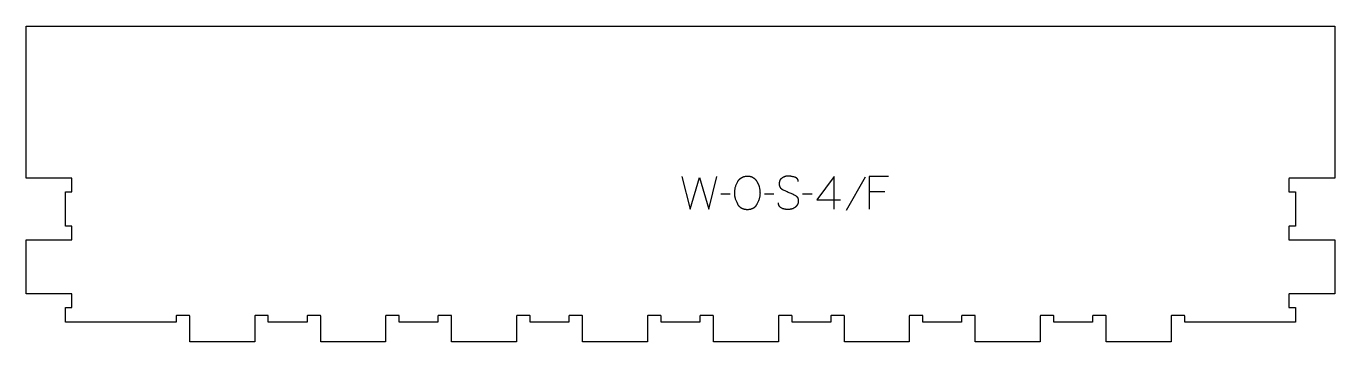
# Model space of a CAD drawing. Extents: x -600 to 600, y -152 to 138.
import ezdxf

# ---------------------------------------------------------------- set-up
doc = ezdxf.new("R2010")
doc.units = 0
doc.layers.add('1_ANYTOOL_1MMDEEP_LABELS_S', color=2, linetype='CONTINUOUS')
doc.layers.add('4_ANYTOOL_CUTTHROUGH_OUTSI', color=5, linetype='CONTINUOUS')

msp = doc.modelspace()

# ---------------------------------------------------------------- linework, layer by layer
at = {"layer": '1_ANYTOOL_1MMDEEP_LABELS_S'}
for p, q in [((169.2, -0.5), (152, -31.2)), ((45.6, -16.1), (36.9, -16.2)), ((85.7, -16.1), (76.9, -16.2)), ((120.7, -16.1), (111.9, -16.2)), ((125, -21.3), (146.8, -21.3)), ((187.3, -14), (172.8, -14))]:
    msp.add_line(p, q, dxfattribs=at)
for points in [[(1.3, 0), (9, -30), (17.4, -0.9), (25.9, -30), (33.4, 0)], [(107.9, -4.6), (107.9, -4.4), (107.9, -4.3), (107.9, -4.2), (107.9, -4.1), (107.9, -4), (107.9, -3.9), (107.9, -3.9), (107.8, -3.8), (107.8, -3.7), (107.8, -3.6), (107.8, -3.5), (107.8, -3.4), (107.8, -3.4), (107.7, -3.3), (107.7, -3.2), (107.7, -3.1), (107.7, -3), (107.6, -3), (107.6, -2.9), (107.6, -2.8), (107.5, -2.7), (107.5, -2.7), (107.5, -2.6), (107.4, -2.5), (107.4, -2.5), (107.3, -2.4), (107.3, -2.3), (107.2, -2.3), (107.2, -2.2), (107.1, -2.1), (107.1, -2.1), (107, -2), (107, -1.9), (106.9, -1.9), (106.9, -1.8), (106.8, -1.8), (106.8, -1.7), (106.7, -1.7), (106.6, -1.6), (106.6, -1.5), (106.5, -1.5), (106.4, -1.4), (106.4, -1.4), (106.3, -1.3), (106.2, -1.3), (106.1, -1.2), (106.1, -1.2), (106, -1.2), (105.9, -1.1), (105.8, -1.1), (105.7, -1), (105.6, -0.9), (105.4, -0.9), (105.2, -0.8), (105, -0.7), (104.8, -0.7), (104.6, -0.6), (103.8, -0.4), (103, -0.2), (102.2, 0), (101.5, 0.1), (101.1, 0.2), (100.7, 0.2), (100.3, 0.3), (100, 0.3), (99.6, 0.3), (99.2, 0.3), (98.9, 0.3), (98.5, 0.3), (98.3, 0.3), (98.1, 0.3), (97.9, 0.3), (97.8, 0.3), (97.6, 0.3), (97.4, 0.3), (97.2, 0.3), (97, 0.2), (96.8, 0.2), (96.6, 0.2), (96.5, 0.1), (96.3, 0.1), (96.1, 0), (95.9, 0), (95.7, -0.1), (95.6, -0.1), (95.4, -0.2), (95.2, -0.2), (95, -0.3), (94.9, -0.4), (94.7, -0.5), (94.5, -0.5), (94.4, -0.6), (94.2, -0.7), (94, -0.8), (93.9, -0.9), (93.7, -1), (93.5, -1.1), (93.4, -1.2), (93.2, -1.3), (93.1, -1.4), (92.9, -1.5), (92.8, -1.6), (92.6, -1.7), (92.5, -1.9), (92.3, -2), (92.2, -2.1), (92.1, -2.2), (91.9, -2.4), (91.8, -2.5), (91.7, -2.6), (91.6, -2.8), (91.5, -2.9), (91.4, -3.1), (91.3, -3.2), (91.2, -3.4), (91.1, -3.5), (91.1, -3.7), (91, -3.9), (90.9, -4), (90.8, -4.2), (90.8, -4.4), (90.7, -4.5), (90.7, -4.7), (90.6, -4.9), (90.6, -5.1), (90.5, -5.3), (90.5, -5.5), (90.5, -5.7), (90.5, -5.9), (90.5, -6.1), (90.4, -6.3), (90.4, -6.5), (90.4, -6.7), (90.4, -6.9), (90.4, -7.1), (90.5, -7.3), (90.5, -7.5), (90.5, -7.7), (90.5, -7.9), (90.6, -8.1), (90.6, -8.3), (90.7, -8.5), (90.7, -8.7), (90.8, -8.8), (90.8, -9), (90.9, -9.1), (90.9, -9.2), (90.9, -9.3), (91, -9.4), (91, -9.4), (91.1, -9.5), (91.1, -9.6), (91.1, -9.7), (91.2, -9.8), (91.2, -9.8), (91.3, -9.9), (91.3, -10), (91.4, -10.1), (91.4, -10.1), (91.5, -10.2), (91.5, -10.3), (91.6, -10.4), (91.6, -10.4), (91.7, -10.5), (91.8, -10.6), (91.8, -10.6), (91.9, -10.7), (92, -10.8), (92, -10.8), (92.2, -11), (92.3, -11.1), (92.4, -11.2), (92.6, -11.3), (92.8, -11.4), (92.9, -11.5), (93.1, -11.6), (93.3, -11.7), (94, -12.1), (94.7, -12.5), (95.5, -12.9), (96.2, -13.2), (97, -13.6), (97.8, -13.9), (98.6, -14.3), (99.4, -14.6), (100.3, -14.9), (101.1, -15.2), (101.8, -15.5), (102.6, -15.9), (103.4, -16.3), (104.1, -16.7), (104.8, -17.1), (105.5, -17.5), (105.6, -17.6), (105.8, -17.7), (106, -17.8), (106, -17.9), (106.1, -17.9), (106.2, -18), (106.2, -18.1), (106.3, -18.1), (106.4, -18.2), (106.4, -18.3), (106.5, -18.3), (106.6, -18.4), (106.6, -18.5), (106.7, -18.5), (106.8, -18.6), (106.8, -18.7), (106.9, -18.8), (106.9, -18.8), (107, -18.9), (107, -19), (107.1, -19.1), (107.1, -19.1), (107.2, -19.2), (107.2, -19.3), (107.3, -19.4), (107.3, -19.5), (107.3, -19.5), (107.4, -19.6), (107.4, -19.7), (107.5, -19.8), (107.5, -19.9), (107.5, -20), (107.6, -20.1), (107.6, -20.1), (107.6, -20.2), (107.6, -20.3), (107.7, -20.4), (107.7, -20.6), (107.8, -20.8), (107.8, -21), (107.8, -21.2), (107.9, -21.4), (107.9, -21.6), (107.9, -21.8), (107.9, -22), (107.9, -22.2), (107.9, -22.5), (107.9, -22.7), (107.9, -22.9), (107.9, -23.2), (107.8, -23.4), (107.8, -23.6), (107.8, -23.8), (107.7, -24), (107.7, -24.3), (107.6, -24.5), (107.6, -24.7), (107.5, -24.9), (107.4, -25.1), (107.4, -25.3), (107.3, -25.5), (107.2, -25.6), (107.1, -25.8), (107, -26), (106.9, -26.2), (106.8, -26.4), (106.7, -26.5), (106.6, -26.7), (106.5, -26.9), (106.4, -27), (106.2, -27.2), (106.1, -27.3), (106, -27.5), (105.8, -27.6), (105.7, -27.7), (105.5, -27.9), (105.4, -28), (105.2, -28.1), (105, -28.3), (104.9, -28.4), (104.7, -28.5), (104.3, -28.7), (104, -28.9), (103.6, -29.1), (103.2, -29.3), (102.9, -29.5), (102.5, -29.6), (102.1, -29.7), (101.9, -29.8), (101.7, -29.9), (101.5, -29.9), (101.3, -30), (101.1, -30), (100.9, -30.1), (100.7, -30.1), (100.5, -30.1), (100.1, -30.2), (99.7, -30.3), (99.3, -30.3), (98.9, -30.3), (98.5, -30.3), (98.1, -30.3), (97.7, -30.3), (97.3, -30.3), (96.9, -30.3), (96.5, -30.2), (96.1, -30.1), (95.7, -30.1), (95.3, -30), (94.9, -29.9), (94.6, -29.8), (94.2, -29.6), (93.8, -29.5), (93.5, -29.3), (93.1, -29.2), (92.8, -29), (92.4, -28.8), (92.3, -28.7), (92.1, -28.6), (92, -28.5), (91.8, -28.4), (91.7, -28.3), (91.5, -28.2), (91.4, -28), (91.2, -27.9), (91.1, -27.8), (91, -27.7), (90.9, -27.5), (90.8, -27.4), (90.7, -27.3), (90.7, -27.3), (90.6, -27.2), (90.6, -27.1), (90.5, -27.1), (90.5, -27), (90.4, -26.9), (90.4, -26.8), (90.3, -26.8), (90.3, -26.7), (90.3, -26.6), (90.2, -26.5), (90.2, -26.5), (90.2, -26.4), (90.1, -26.3), (90.1, -26.2), (90.1, -26.2), (90, -26.1), (90, -26), (90, -25.9), (89.9, -25.7), (89.9, -25.6), (89.8, -25.4), (89.8, -25.2), (89.8, -25.1), (89.7, -24.9), (89.7, -24.7), (89.7, -24.5), (89.7, -24.3), (89.7, -24.1)], [(141, -30), (141, 0), (125, -21.3)], [(190.5, 0), (172.8, 0), (172.8, -30)]]:
    msp.add_lwpolyline(points, dxfattribs=at)
msp.add_lwpolyline([(61.7, 0.3), (62.1, 0.3), (62.5, 0.3), (62.8, 0.3), (63, 0.3), (63.2, 0.2), (63.3, 0.2), (63.5, 0.2), (63.7, 0.2), (63.8, 0.1), (64, 0.1), (64.2, 0.1), (64.3, 0), (64.5, 0), (64.6, -0.1), (64.8, -0.1), (65, -0.2), (65.1, -0.2), (65.3, -0.3), (65.4, -0.4), (65.6, -0.4), (65.7, -0.5), (65.9, -0.6), (66, -0.6), (66.1, -0.7), (66.3, -0.8), (66.4, -0.9), (66.5, -1), (66.7, -1.1), (67.1, -1.3), (67.3, -1.5), (67.6, -1.7), (67.8, -1.9), (68.1, -2.1), (68.3, -2.4), (68.5, -2.6), (68.7, -2.8), (68.9, -3.1), (69.1, -3.3), (69.3, -3.5), (69.5, -3.8), (69.7, -4.1), (69.9, -4.3), (70.1, -4.6), (70.4, -5.2), (70.6, -5.5), (70.7, -5.8), (70.9, -6.1), (71, -6.4), (71.2, -6.7), (71.3, -7), (71.4, -7.3), (71.5, -7.6), (71.7, -7.9), (71.8, -8.2), (71.9, -8.6), (72, -8.9), (72.1, -9.2), (72.1, -9.6), (72.4, -10.6), (72.5, -11.3), (72.6, -11.9), (72.7, -12.6), (72.8, -13.2), (72.8, -13.9), (72.8, -14.5), (72.9, -15.2), (72.8, -15.8), (72.8, -16.4), (72.8, -17.1), (72.7, -17.7), (72.6, -18.4), (72.5, -19), (72.3, -19.6), (72.2, -20.3), (72, -20.9), (71.8, -21.5), (71.5, -22.2), (71.3, -22.8), (71, -23.5), (70.7, -24.1), (70.4, -24.7), (70.1, -25.4), (69.9, -25.7), (69.7, -26), (69.5, -26.3), (69.3, -26.6), (69.1, -26.8), (68.9, -27.1), (68.7, -27.4), (68.5, -27.6), (68.4, -27.7), (68.3, -27.8), (68.2, -28), (68, -28.1), (67.9, -28.2), (67.8, -28.3), (67.7, -28.4), (67.6, -28.5), (67.4, -28.6), (67.3, -28.7), (67.2, -28.8), (67.1, -28.9), (66.9, -28.9), (66.8, -29), (66.7, -29.1), (66.5, -29.2), (66.4, -29.3), (66.2, -29.4), (66.1, -29.4), (66, -29.5), (65.8, -29.6), (65.7, -29.6), (65.5, -29.7), (65.4, -29.8), (65.2, -29.8), (65.1, -29.9), (64.9, -29.9), (64.8, -30), (64.5, -30.1), (64.1, -30.2), (63.8, -30.2), (63.5, -30.3), (63.2, -30.3), (62.8, -30.4), (62.5, -30.4), (62.1, -30.5), (61.7, -30.5), (61.4, -30.5), (61, -30.5), (60.6, -30.5), (60.2, -30.4), (59.9, -30.4), (59.5, -30.3), (59.2, -30.3), (58.8, -30.2), (58.5, -30.1), (58.2, -30.1), (57.8, -30), (57.7, -29.9), (57.5, -29.9), (57.4, -29.8), (57.2, -29.7), (57.1, -29.7), (56.9, -29.6), (56.8, -29.5), (56.6, -29.5), (56.5, -29.4), (56.3, -29.3), (56.2, -29.3), (56, -29.2), (55.9, -29.1), (55.8, -29), (55.6, -28.9), (55.5, -28.8), (55.4, -28.7), (55.2, -28.6), (55.1, -28.5), (55, -28.4), (54.9, -28.3), (54.7, -28.2), (54.6, -28.1), (54.5, -28), (54.4, -27.9), (54.2, -27.8), (54.1, -27.7), (54, -27.6), (53.9, -27.4), (53.8, -27.3), (53.6, -27), (53.4, -26.8), (53.2, -26.5), (53, -26.2), (52.8, -25.9), (52.6, -25.6), (52.4, -25.3), (52.1, -24.6), (51.8, -24), (51.5, -23.3), (51.2, -22.7), (51, -22), (50.7, -21.4), (50.5, -20.7), (50.4, -20.1), (50.2, -19.4), (50.1, -18.8), (49.9, -18.1), (49.8, -17.5), (49.8, -16.8), (49.7, -16.2), (49.7, -15.5), (49.7, -14.9), (49.7, -14.2), (49.7, -13.5), (49.8, -12.8), (49.9, -12.1), (50, -11.5), (50.1, -10.8), (50.2, -10.1), (50.4, -9.5), (50.6, -8.8), (50.8, -8.2), (51, -7.6), (51.3, -6.9), (51.6, -6.3), (51.9, -5.7), (52.2, -5.1), (52.5, -4.5), (52.7, -4.2), (52.9, -3.9), (53.1, -3.6), (53.3, -3.4), (53.5, -3.1), (53.8, -2.9), (54, -2.6), (54.2, -2.4), (54.3, -2.3), (54.4, -2.2), (54.6, -2.1), (54.7, -1.9), (54.8, -1.8), (54.9, -1.7), (55.1, -1.6), (55.2, -1.5), (55.3, -1.5), (55.5, -1.4), (55.6, -1.3), (55.7, -1.2), (55.9, -1.1), (56, -1), (56.2, -0.9), (56.3, -0.9), (56.4, -0.8), (56.6, -0.7), (56.9, -0.6), (57.2, -0.5), (57.5, -0.3), (57.8, -0.2), (58.1, -0.1), (58.5, 0), (58.8, 0), (59.1, 0.1), (59.5, 0.2), (59.8, 0.2), (60.2, 0.3), (60.6, 0.3), (60.9, 0.3), (61.3, 0.3)], close=True, dxfattribs=at)
at = {"layer": '4_ANYTOOL_CUTTHROUGH_OUTSI'}
msp.add_lwpolyline([(377.7, -127.9), (377.7, -133.6), (342.2, -133.6), (342.2, -127.9, 0.414214), (342, -127.6), (330, -127.6, 0.414214), (329.7, -127.9), (329.7, -151.6), (270.2, -151.6), (270.2, -127.9, 0.414214), (270, -127.6), (258, -127.6, 0.414214), (257.7, -127.9), (257.7, -133.6), (222.2, -133.6), (222.2, -127.9, 0.414214), (222, -127.6), (210, -127.6, 0.414214), (209.7, -127.9), (209.7, -151.6), (150.2, -151.6), (150.2, -127.9, 0.414214), (150, -127.6), (138, -127.6, 0.414214), (137.7, -127.9), (137.7, -133.6), (102.2, -133.6), (102.2, -127.9, 0.414214), (102, -127.6), (90, -127.6, 0.414214), (89.7, -127.9), (89.7, -151.6), (30.2, -151.6), (30.2, -127.9, 0.414214), (30, -127.6), (18, -127.6, 0.414214), (17.7, -127.9), (17.7, -133.6), (-17.8, -133.6), (-17.8, -127.9, 0.414214), (-18, -127.6), (-30, -127.6, 0.414214), (-30.3, -127.9), (-30.3, -151.6), (-89.8, -151.6), (-89.8, -127.9, 0.414214), (-90, -127.6), (-102, -127.6, 0.414214), (-102.3, -127.9), (-102.3, -133.6), (-137.8, -133.6), (-137.8, -127.9, 0.414214), (-138, -127.6), (-150, -127.6, 0.414214), (-150.3, -127.9), (-150.3, -151.6), (-209.8, -151.6), (-209.8, -127.9, 0.414214), (-210, -127.6), (-222, -127.6, 0.414214), (-222.3, -127.9), (-222.3, -133.6), (-257.8, -133.6), (-257.8, -127.9, 0.414214), (-258, -127.6), (-270, -127.6, 0.414214), (-270.3, -127.9), (-270.3, -151.6), (-329.8, -151.6), (-329.8, -127.9, 0.414214), (-330, -127.6), (-342, -127.6, 0.414214), (-342.3, -127.9), (-342.3, -133.6), (-377.8, -133.6), (-377.8, -127.9, 0.414214), (-378, -127.6), (-390, -127.6, 0.414214), (-390.3, -127.9), (-390.3, -151.6), (-449.8, -151.6), (-449.8, -127.9, 0.414214), (-450, -127.6), (-462, -127.6, 0.414214), (-462.3, -127.9), (-462.3, -133.6), (-563.8, -133.6), (-563.8, -120.1), (-558, -120.1, 0.414214), (-557.8, -119.9), (-557.8, -107.9, 0.414214), (-558, -107.6), (-599.8, -107.6), (-599.8, -58.1), (-558, -58.1, 0.414214), (-557.8, -57.9), (-557.8, -45.9, 0.414214), (-558, -45.6), (-563.8, -45.6), (-563.8, -14.1), (-558, -14.1, 0.414214), (-557.8, -13.9), (-557.8, -1.9, 0.414214), (-558, -1.6), (-599.8, -1.6), (-599.8, 137.9), (599.7, 137.9), (599.7, -1.6), (558, -1.6, 0.414214), (557.7, -1.9), (557.7, -13.9, 0.414214), (558, -14.1), (563.7, -14.1), (563.7, -45.6), (558, -45.6, 0.414214), (557.7, -45.9), (557.7, -57.9, 0.414214), (558, -58.1), (599.7, -58.1), (599.7, -107.6), (558, -107.6, 0.414214), (557.7, -107.9), (557.7, -119.9, 0.414214), (558, -120.1), (563.7, -120.1), (563.7, -133.6), (462.2, -133.6), (462.2, -127.9, 0.414214), (462, -127.6), (450, -127.6, 0.414214), (449.7, -127.9), (449.7, -151.6), (390.2, -151.6), (390.2, -127.9, 0.414214), (390, -127.6), (378, -127.6, 0.414214)], format="xyb", close=True, dxfattribs=at)

doc.saveas('drawing.dxf')
